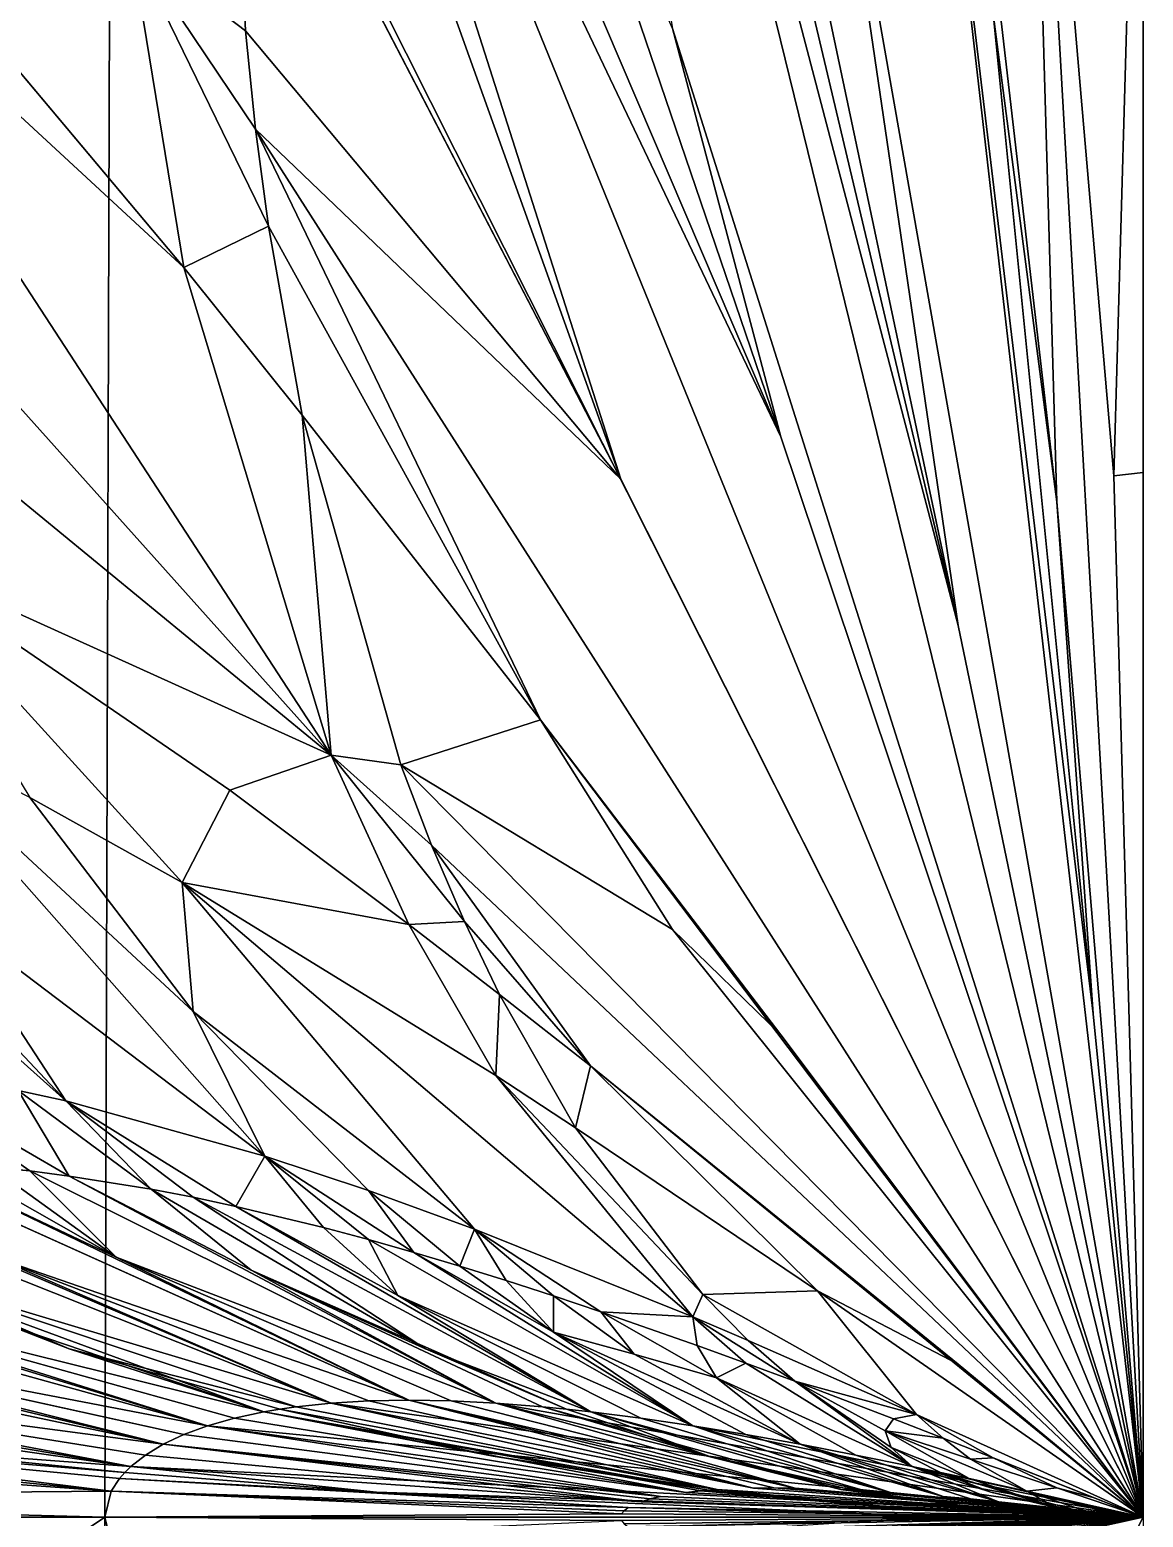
# Model space of a CAD drawing. Extents: x -0.5 to 0.5, y -1 to 1.
# Drawn here: x -0.1193 to 0, y 0 to 0.1594 of the extents above; entities that cross this region are included whole.
import ezdxf

# ---------------------------------------------------------------- set-up
doc = ezdxf.new("R2010")
doc.units = 0

msp = doc.modelspace()

# ---------------------------------------------------------------- linework, layer by layer
for p, q in [((-0.01982, 0.09557, 0.84819), (-0.05922, 0.28191, 0.80565)), ((-0.09617, 0.15929, 0.38456), (-0.09755, 0.19134, 0.46194)), ((-0.05598, 0.11126, 0.48746), (-0.09755, 0.19134, 0.46194)), ((-0.03883, 0.1158, 0.68157), (-0.06457, 0.19139, 0.66432)), ((-0.10279, 0.13392, 0.27809), (-0.14028, 0.17861, 0.25173)), ((-0.00537, 0.05394, 0.96043), (-0.01608, 0.16113, 0.94835)), ((-0.0951, 0.14876, 0.35915), (-0.09617, 0.15929, 0.38456)), ((-0.09373, 0.13837, 0.33406), (-0.0951, 0.14876, 0.35915)), ((-0.09012, 0.11812, 0.28516), (-0.09373, 0.13837, 0.33406)), ((-0.09012, 0.11812, 0.28516), (-0.10279, 0.13392, 0.27809)), ((-0.07955, 0.08062, 0.19463), (-0.09012, 0.11812, 0.28516)), ((-0.06457, 0.08545, 0.29659), (-0.09012, 0.11812, 0.28516)), ((0, 0, 0.69134), (-0.03883, 0.1158, 0.68157)), ((0, 0, 0.5), (-0.05598, 0.11126, 0.48746)), ((-0.05598, 0.11126, 0.48746), (-0.05598, 0.11126, 0.48746)), ((-0.09788, 0.07791, 0.124), (-0.1353, 0.10355, 0.10355)), ((0, 0, 0.85355), (-0.01982, 0.09557, 0.84819)), ((-0.03883, 0.0517, 0.3043), (-0.06457, 0.08545, 0.29659)), ((-0.07626, 0.07204, 0.17392), (-0.07955, 0.08062, 0.19463)), ((-0.1018, 0.05419, 0.05419), (-0.1193, 0.07713, 0.07713)), ((-0.07867, 0.06354, 0.13194), (-0.09788, 0.07791, 0.124)), ((-0.07273, 0.06384, 0.15413), (-0.07626, 0.07204, 0.17392)), ((-0.06897, 0.05604, 0.1353), (-0.07273, 0.06384, 0.15413)), ((-0.06897, 0.05604, 0.1353), (-0.07867, 0.06354, 0.13194)), ((-0.06082, 0.04174, 0.10078), (-0.06897, 0.05604, 0.1353)), ((-0.05922, 0.04837, 0.13823), (-0.06897, 0.05604, 0.1353)), ((-0.08302, 0.03501, 0.03501), (-0.1018, 0.05419, 0.05419)), ((0, 0, 0.96194), (-0.00537, 0.05394, 0.96043)), ((0, 0, 0.30866), (-0.03883, 0.0517, 0.3043)), ((-0.01982, 0.0164, 0.14553), (-0.05922, 0.04837, 0.13823)), ((-0.1063, 0.03516, 0.01457), (-0.12053, 0.04575, 0.01895)), ((-0.04718, 0.02387, 0.05764), (-0.06082, 0.04174, 0.10078)), ((-0.1353, 0.03806, 0), (-0.07867, 0.01254, 0)), ((-0.12345, 0.03752, 0.00638), (-0.1193, 0.03711, 0.00847)), ((-0.1193, 0.03711, 0.00847), (-0.11506, 0.03657, 0.01054)), ((-0.15909, 0.03516, -0.01457), (-0.11509, 0.01805, -0.00748)), ((-0.11506, 0.03657, 0.01054), (-0.1063, 0.03516, 0.01457)), ((-0.0769, 0.01805, 0.00748), (-0.1063, 0.03516, 0.01457)), ((-0.1063, 0.03516, 0.01457), (-0.1063, 0.03516, 0.01457)), ((-0.1063, 0.03516, 0.01457), (-0.1063, 0.03516, 0.01457)), ((-0.1063, 0.03516, 0.01457), (-0.1018, 0.03429, 0.01651)), ((-0.1018, 0.03429, 0.01651), (-0.09722, 0.03331, 0.01841)), ((-0.07322, 0.02691, 0.02691), (-0.08302, 0.03501, 0.03501)), ((-0.09722, 0.03331, 0.01841), (-0.08782, 0.03104, 0.02202)), ((-0.08782, 0.03104, 0.02202), (-0.08302, 0.02976, 0.02373)), ((-0.08302, 0.02976, 0.02373), (-0.07815, 0.02838, 0.02536)), ((-0.07815, 0.02838, 0.02536), (-0.07322, 0.02691, 0.02691)), ((-0.0632, 0.01984, 0.01984), (-0.07322, 0.02691, 0.02691)), ((-0.07322, 0.02691, 0.02691), (-0.06824, 0.02536, 0.02838)), ((-0.06824, 0.02536, 0.02838), (-0.0632, 0.02373, 0.02976)), ((-0.0632, 0.02373, 0.02976), (-0.05811, 0.02202, 0.03104)), ((-0.04232, 0.01895, 0.04575), (-0.04718, 0.02387, 0.05764)), ((-0.05811, 0.02202, 0.03104), (-0.04779, 0.01841, 0.03331)), ((-0.15257, 0.01984, -0.01984), (-0.10279, 0.00886, -0.00886)), ((-0.04258, 0.00886, 0.00886), (-0.0632, 0.01984, 0.01984)), ((-0.0632, 0.01984, 0.01984), (-0.0632, 0.01984, 0.01984)), ((-0.0632, 0.01984, 0.01984), (-0.0632, 0.01984, 0.01984)), ((-0.11509, 0.01805, -0.00748), (-0.09251, 0.01158, -0.0048)), ((-0.06181, 0.01158, 0.0048), (-0.0769, 0.01805, 0.00748)), ((-0.04779, 0.01841, 0.03331), (-0.04258, 0.01651, 0.03429)), ((-0.03733, 0.01457, 0.03516), (-0.04232, 0.01895, 0.04575)), ((-0.04258, 0.01651, 0.03429), (-0.03733, 0.01457, 0.03516)), ((0, 0, 0.14645), (-0.01982, 0.0164, 0.14553)), ((-0.027, 0.00748, 0.01805), (-0.03733, 0.01457, 0.03516)), ((-0.03733, 0.01457, 0.03516), (-0.03733, 0.01457, 0.03516)), ((-0.03733, 0.01457, 0.03516), (-0.03733, 0.01457, 0.03516)), ((-0.03733, 0.01457, 0.03516), (-0.02675, 0.01054, 0.03657)), ((-0.09251, 0.01158, -0.0048), (-0.06964, 0.00653, -0.0027)), ((-0.07867, 0.01254, 0), (-0.07867, 0.01254, 0)), ((-0.07867, 0.01254, 0), (-0.07867, 0.01254, 0)), ((-0.07867, 0.01254, 0), (-0.03959, 0.00314)), ((-0.04653, 0.00653, 0.0027), (-0.06181, 0.01158, 0.0048)), ((-0.02675, 0.01054, 0.03657), (-0.02142, 0.00847, 0.03711)), ((-0.10279, 0.00886, -0.00886), (-0.05172, 0.00222, -0.00222)), ((-0.02142, 0.00222, 0.00222), (-0.04258, 0.00886, 0.00886)), ((-0.02142, 0.00847, 0.03711), (-0.01608, 0.00638, 0.03752)), ((-0.13576, 0.00748, -0.01805), (-0.10912, 0.0048, -0.01158)), ((-0.06964, 0.00653, -0.0027), (-0.04655, 0.0029, -0.0012)), ((-0.0311, 0.0029, 0.0012), (-0.04653, 0.00653, 0.0027)), ((-0.02171, 0.0048, 0.01158), (-0.027, 0.00748, 0.01805)), ((-0.10912, 0.0048, -0.01158), (-0.08214, 0.0027, -0.00653)), ((-0.01634, 0.0027, 0.00653), (-0.02171, 0.0048, 0.01158)), ((-0.01608, 0.00638, 0.03752), (-0.00537, 0.00213, 0.038)), ((-0.08214, 0.0027, -0.00653), (-0.0275, 0.0003, -0.00073)), ((-0.05172, 0.00222, -0.00222), (0, 0)), ((-0.04655, 0.0029, -0.0012), (-0.02331, 0.00073, -0.0003)), ((-0.03959, 0.00314), (0, 0)), ((-0.01558, 0.00073, 0.0003), (-0.0311, 0.0029, 0.0012)), ((0, 0), (-0.02142, 0.00222, 0.00222)), ((-0.02142, 0.00222, 0.00222), (-0.02142, 0.00222, 0.00222)), ((-0.02142, 0.00222, 0.00222), (-0.02142, 0.00222, 0.00222)), ((-0.00547, 0.0003, 0.00073), (-0.01634, 0.0027, 0.00653)), ((-0.00537, 0.00213, 0.038), (0, 0, 0.03806)), ((-0.11126, 0, -0.98746), (-0.19134, 0, -0.96194)), ((-0.19134, 0, -0.03806), (-0.11126, 0, -0.01254)), ((0, 0, -1), (-0.11126, 0, -0.98746)), ((-0.11126, 0, -0.01254), (0, 0)), ((0, 0), (-0.05172, -0.00222, -0.00222)), ((-0.03959, -0.00314), (0, 0)), ((-0.0275, 0.0003, -0.00073), (0, 0)), ((0, 0), (-0.0275, -0.0003, -0.00073)), ((-0.02331, 0.00073, -0.0003), (0, 0)), ((0, 0), (-0.02331, -0.00073, -0.0003)), ((-0.02142, -0.00222, 0.00222), (0, 0)), ((0, 0), (-0.01558, 0.00073, 0.0003)), ((-0.01558, -0.00073, 0.0003), (0, 0)), ((0, 0), (-0.00547, 0.0003, 0.00073)), ((-0.00547, -0.0003, 0.00073), (0, 0)), ((0, 0), (0, 0))]:
    msp.add_line(p, q)
at = {"color": 31}
for points in [[(-0.01982, 0.09557, 0.84819), (-0.07273, 0.31884, 0.76975), (-0.07626, 0.31064, 0.74995)], [(-0.01982, 0.09557, 0.84819), (-0.05922, 0.28191, 0.80565), (-0.07273, 0.31884, 0.76975)], [(-0.07626, 0.31064, 0.74995), (-0.05044, 0.15953, 0.69897), (0, 0, 0.81174)], [(-0.05922, 0.28191, 0.80565), (-0.01982, 0.09557, 0.84819), (-0.0349, 0.19825, 0.86858)], [(-0.03883, 0.1158, 0.68157), (-0.09373, 0.24431, 0.58982), (-0.0951, 0.23392, 0.56473)], [(-0.03883, 0.1158, 0.68157), (-0.06457, 0.19139, 0.66432), (-0.09373, 0.24431, 0.58982)], [(-0.0951, 0.23392, 0.56473), (-0.09617, 0.22339, 0.53932), (-0.05598, 0.11126, 0.48746)], [(-0.0951, 0.23392, 0.56473), (-0.05598, 0.11126, 0.48746), (0, 0, 0.61126)], [(-0.03883, 0.1158, 0.68157), (-0.0951, 0.23392, 0.56473), (0, 0, 0.61126)], [(-0.09755, 0.19134, 0.46194), (-0.05598, 0.11126, 0.48746), (-0.09617, 0.22339, 0.53932)], [(-0.11056, 0.21973, -0.96271), (0, 0.22252, -0.97493), (0, 0, -1)], [(-0.19134, 0, -0.96194), (-0.11056, 0.21973, -0.96271), (-0.11126, 0, -0.98746)], [(-0.11126, 0, -0.98746), (-0.11056, 0.21973, -0.96271), (0, 0, -1)], [(-0.09755, 0.19134, 0.46194), (-0.10847, 0.16867, 0.35024), (-0.09617, 0.15929, 0.38456)], [(-0.05598, 0.11126, 0.48746), (-0.09755, 0.19134, 0.46194), (-0.09617, 0.15929, 0.38456)], [(-0.09755, 0.19134, 0.46194), (-0.05598, 0.11126, 0.48746), (-0.05598, 0.11126, 0.48746)], [(-0.06457, 0.19139, 0.66432), (-0.03883, 0.1158, 0.68157), (-0.05044, 0.15953, 0.69897)], [(-0.10279, 0.13392, 0.27809), (-0.14028, 0.17861, 0.25173), (-0.14879, 0.17648, 0.2213)], [(-0.14028, 0.17861, 0.25173), (-0.10279, 0.13392, 0.27809), (-0.10847, 0.16867, 0.35024)], [(-0.16201, 0.16545, 0.16545), (-0.08699, 0.08168, 0.16961), (-0.14879, 0.17648, 0.2213)], [(-0.10279, 0.13392, 0.27809), (-0.14879, 0.17648, 0.2213), (-0.08699, 0.08168, 0.16961)], [(-0.0951, 0.14876, 0.35915), (-0.09617, 0.15929, 0.38456), (-0.10847, 0.16867, 0.35024)], [(-0.09373, 0.13837, 0.33406), (-0.0951, 0.14876, 0.35915), (-0.10847, 0.16867, 0.35024)], [(-0.10279, 0.13392, 0.27809), (-0.09373, 0.13837, 0.33406), (-0.10847, 0.16867, 0.35024)], [(-0.16201, 0.16545, 0.16545), (-0.1496, 0.13312, 0.13312), (-0.08699, 0.08168, 0.16961)], [(-0.05598, 0.11126, 0.48746), (-0.05598, 0.11126, 0.48746), (-0.09617, 0.15929, 0.38456)], [(-0.05598, 0.11126, 0.48746), (-0.09617, 0.15929, 0.38456), (-0.0951, 0.14876, 0.35915)], [(-0.06457, 0.08545, 0.29659), (0, 0, 0.38874), (-0.0951, 0.14876, 0.35915)], [(-0.06457, 0.08545, 0.29659), (-0.0951, 0.14876, 0.35915), (-0.09373, 0.13837, 0.33406)], [(-0.05598, 0.11126, 0.48746), (-0.0951, 0.14876, 0.35915), (0, 0, 0.38874)], [(-0.10279, 0.13392, 0.27809), (-0.09012, 0.11812, 0.28516), (-0.09373, 0.13837, 0.33406)], [(-0.09012, 0.11812, 0.28516), (-0.06457, 0.08545, 0.29659), (-0.09373, 0.13837, 0.33406)], [(-0.09012, 0.11812, 0.28516), (-0.10279, 0.13392, 0.27809), (-0.08699, 0.08168, 0.16961)], [(-0.1353, 0.10355, 0.10355), (-0.08699, 0.08168, 0.16961), (-0.1496, 0.13312, 0.13312)], [(-0.09012, 0.11812, 0.28516), (-0.08699, 0.08168, 0.16961), (-0.07955, 0.08062, 0.19463)], [(-0.06457, 0.08545, 0.29659), (-0.09012, 0.11812, 0.28516), (-0.07955, 0.08062, 0.19463)], [(-0.05598, 0.11126, 0.48746), (-0.05598, 0.11126, 0.48746), (-0.05598, 0.11126, 0.48746)], [(-0.05598, 0.11126, 0.48746), (0, 0, 0.61126), (-0.05598, 0.11126, 0.48746)], [(-0.09788, 0.07791, 0.124), (-0.1353, 0.10355, 0.10355), (-0.10296, 0.06801, 0.08529)], [(-0.1353, 0.10355, 0.10355), (-0.1193, 0.07713, 0.07713), (-0.10296, 0.06801, 0.08529)], [(-0.1353, 0.10355, 0.10355), (-0.09788, 0.07791, 0.124), (-0.08699, 0.08168, 0.16961)], [(-0.11542, 0.04461, 0.02148), (-0.12868, 0.06489, 0.04077), (-0.16586, 0.09828, 0.04733)], [(-0.16075, 0.0852, 0.03529), (-0.11542, 0.04461, 0.02148), (-0.16586, 0.09828, 0.04733)], [(-0.16075, 0.0852, 0.03529), (-0.12053, 0.04575, 0.01895), (-0.11542, 0.04461, 0.02148)], [(-0.13526, 0.08529, 0.06801), (-0.12868, 0.06489, 0.04077), (-0.09413, 0.03871, 0.03087)], [(-0.1018, 0.05419, 0.05419), (-0.1193, 0.07713, 0.07713), (-0.13526, 0.08529, 0.06801)], [(-0.1018, 0.05419, 0.05419), (-0.13526, 0.08529, 0.06801), (-0.09413, 0.03871, 0.03087)], [(-0.06457, 0.08545, 0.29659), (-0.07955, 0.08062, 0.19463), (-0.05044, 0.06299, 0.27596)], [(-0.03883, 0.0517, 0.3043), (-0.06457, 0.08545, 0.29659), (-0.05044, 0.06299, 0.27596)], [(-0.06457, 0.08545, 0.29659), (-0.03883, 0.0517, 0.3043), (0, 0, 0.38874)], [(-0.09788, 0.07791, 0.124), (-0.07867, 0.06354, 0.13194), (-0.08699, 0.08168, 0.16961)], [(-0.07626, 0.07204, 0.17392), (-0.07955, 0.08062, 0.19463), (-0.08699, 0.08168, 0.16961)], [(-0.07273, 0.06384, 0.15413), (-0.07626, 0.07204, 0.17392), (-0.08699, 0.08168, 0.16961)], [(-0.07867, 0.06354, 0.13194), (-0.07273, 0.06384, 0.15413), (-0.08699, 0.08168, 0.16961)], [(-0.07955, 0.08062, 0.19463), (-0.07626, 0.07204, 0.17392), (0, 0, 0.18826)], [(-0.07955, 0.08062, 0.19463), (0, 0, 0.18826), (-0.05044, 0.06299, 0.27596)], [(-0.1193, 0.07713, 0.07713), (-0.1018, 0.05419, 0.05419), (-0.10296, 0.06801, 0.08529)], [(-0.07867, 0.06354, 0.13194), (-0.09788, 0.07791, 0.124), (-0.10296, 0.06801, 0.08529)], [(-0.05922, 0.04837, 0.13823), (0, 0, 0.18826), (-0.07626, 0.07204, 0.17392)], [(-0.05922, 0.04837, 0.13823), (-0.07626, 0.07204, 0.17392), (-0.07273, 0.06384, 0.15413)], [(-0.06937, 0.04733, 0.09828), (-0.10296, 0.06801, 0.08529), (-0.04827, 0.02148, 0.04461)], [(-0.10296, 0.06801, 0.08529), (-0.07165, 0.03087, 0.03871), (-0.04827, 0.02148, 0.04461)], [(-0.1018, 0.05419, 0.05419), (-0.07165, 0.03087, 0.03871), (-0.10296, 0.06801, 0.08529)], [(-0.07867, 0.06354, 0.13194), (-0.10296, 0.06801, 0.08529), (-0.06937, 0.04733, 0.09828)], [(-0.12868, 0.06489, 0.04077), (-0.11542, 0.04461, 0.02148), (-0.09413, 0.03871, 0.03087)], [(-0.07867, 0.06354, 0.13194), (-0.06897, 0.05604, 0.1353), (-0.07273, 0.06384, 0.15413)], [(-0.06897, 0.05604, 0.1353), (-0.05922, 0.04837, 0.13823), (-0.07273, 0.06384, 0.15413)], [(-0.06897, 0.05604, 0.1353), (-0.07867, 0.06354, 0.13194), (-0.06937, 0.04733, 0.09828)], [(-0.06897, 0.05604, 0.1353), (-0.06937, 0.04733, 0.09828), (-0.06082, 0.04174, 0.10078)], [(-0.05922, 0.04837, 0.13823), (-0.06897, 0.05604, 0.1353), (-0.06082, 0.04174, 0.10078)], [(-0.08302, 0.03501, 0.03501), (-0.1018, 0.05419, 0.05419), (-0.09413, 0.03871, 0.03087)], [(-0.1018, 0.05419, 0.05419), (-0.08302, 0.03501, 0.03501), (-0.07165, 0.03087, 0.03871)], [(-0.12345, 0.03752, 0.00638), (-0.1193, 0.03711, 0.00847), (-0.13526, 0.04827, 0.01102)], [(-0.1193, 0.03711, 0.00847), (-0.11506, 0.03657, 0.01054), (-0.13526, 0.04827, 0.01102)], [(-0.11506, 0.03657, 0.01054), (-0.12053, 0.04575, 0.01895), (-0.13526, 0.04827, 0.01102)], [(-0.05922, 0.04837, 0.13823), (-0.06082, 0.04174, 0.10078), (-0.0349, 0.02427, 0.10635)], [(-0.01982, 0.0164, 0.14553), (-0.05922, 0.04837, 0.13823), (-0.0349, 0.02427, 0.10635)], [(-0.04718, 0.02387, 0.05764), (-0.06082, 0.04174, 0.10078), (-0.06937, 0.04733, 0.09828)], [(-0.04718, 0.02387, 0.05764), (-0.06937, 0.04733, 0.09828), (-0.04827, 0.02148, 0.04461)], [(-0.12053, 0.04575, 0.01895), (-0.1063, 0.03516, 0.01457), (-0.11542, 0.04461, 0.02148)], [(-0.11506, 0.03657, 0.01054), (-0.1063, 0.03516, 0.01457), (-0.12053, 0.04575, 0.01895)], [(-0.1018, 0.03429, 0.01651), (-0.09722, 0.03331, 0.01841), (-0.11542, 0.04461, 0.02148)], [(-0.09722, 0.03331, 0.01841), (-0.09413, 0.03871, 0.03087), (-0.11542, 0.04461, 0.02148)], [(-0.1063, 0.03516, 0.01457), (-0.1018, 0.03429, 0.01651), (-0.11542, 0.04461, 0.02148)], [(-0.1063, 0.03516, 0.01457), (-0.11542, 0.04461, 0.02148), (-0.1063, 0.03516, 0.01457)], [(-0.06082, 0.04174, 0.10078), (-0.04718, 0.02387, 0.05764), (-0.0349, 0.02427, 0.10635)], [(-0.09722, 0.03331, 0.01841), (-0.08782, 0.03104, 0.02202), (-0.09413, 0.03871, 0.03087)], [(-0.08782, 0.03104, 0.02202), (-0.08302, 0.02976, 0.02373), (-0.09413, 0.03871, 0.03087)], [(-0.08302, 0.02976, 0.02373), (-0.07815, 0.02838, 0.02536), (-0.09413, 0.03871, 0.03087)], [(-0.07815, 0.02838, 0.02536), (-0.08302, 0.03501, 0.03501), (-0.09413, 0.03871, 0.03087)], [(-0.14619, 0.03752, -0.00638), (-0.1496, 0.03711, -0.00847), (-0.08699, 0.01222, -0.00279)], [(-0.1496, 0.03711, -0.00847), (-0.13468, 0.02648, -0.00927), (-0.08699, 0.01222, -0.00279)], [(-0.14619, 0.03752, -0.00638), (-0.08699, 0.01222, -0.00279), (-0.12313, 0.02788, -0.00314)], [(-0.1353, 0.03806, 0), (-0.12313, 0.02788, -0.00314), (-0.07867, 0.01254, 0)], [(-0.13145, 0.038, 0.00213), (-0.1353, 0.03806, 0), (-0.07867, 0.01254, 0)], [(-0.1353, 0.03806, 0), (-0.1353, 0.03806, 0), (-0.07867, 0.01254, 0)], [(-0.1353, 0.03806, 0), (-0.07867, 0.01254, 0), (-0.07867, 0.01254, 0)], [(-0.1275, 0.03782, 0.00426), (-0.13145, 0.038, 0.00213), (-0.11004, 0.02788, 0.00314)], [(-0.13145, 0.038, 0.00213), (-0.07867, 0.01254, 0), (-0.11004, 0.02788, 0.00314)], [(-0.12345, 0.03752, 0.00638), (-0.1275, 0.03782, 0.00426), (-0.11004, 0.02788, 0.00314)], [(-0.1193, 0.03711, 0.00847), (-0.12345, 0.03752, 0.00638), (-0.11004, 0.02788, 0.00314)], [(-0.11506, 0.03657, 0.01054), (-0.1193, 0.03711, 0.00847), (-0.06937, 0.01222, 0.00279)], [(-0.1193, 0.03711, 0.00847), (-0.11004, 0.02788, 0.00314), (-0.06937, 0.01222, 0.00279)], [(-0.15909, 0.03516, -0.01457), (-0.16201, 0.03429, -0.01651), (-0.09421, 0.01129, -0.00544)], [(-0.15909, 0.03516, -0.01457), (-0.11509, 0.01805, -0.00748), (-0.13468, 0.02648, -0.00927)], [(-0.15909, 0.03516, -0.01457), (-0.09421, 0.01129, -0.00544), (-0.11509, 0.01805, -0.00748)], [(-0.1063, 0.03516, 0.01457), (-0.11506, 0.03657, 0.01054), (-0.09556, 0.02648, 0.00927)], [(-0.11506, 0.03657, 0.01054), (-0.06937, 0.01222, 0.00279), (-0.09556, 0.02648, 0.00927)], [(-0.11506, 0.03657, 0.01054), (-0.1063, 0.03516, 0.01457), (-0.1063, 0.03516, 0.01457)], [(-0.1063, 0.03516, 0.01457), (-0.1063, 0.03516, 0.01457), (-0.1063, 0.03516, 0.01457)], [(-0.1063, 0.03516, 0.01457), (-0.1063, 0.03516, 0.01457), (-0.09556, 0.02648, 0.00927)], [(-0.1063, 0.03516, 0.01457), (-0.09556, 0.02648, 0.00927), (-0.0769, 0.01805, 0.00748)], [(-0.1018, 0.03429, 0.01651), (-0.1063, 0.03516, 0.01457), (-0.0769, 0.01805, 0.00748)], [(-0.16201, 0.03429, -0.01651), (-0.14453, 0.02376, -0.01493), (-0.09421, 0.01129, -0.00544)], [(-0.1018, 0.03429, 0.01651), (-0.0769, 0.01805, 0.00748), (-0.05919, 0.01129, 0.00544)], [(-0.09722, 0.03331, 0.01841), (-0.1018, 0.03429, 0.01651), (-0.05919, 0.01129, 0.00544)], [(-0.07815, 0.02838, 0.02536), (-0.07322, 0.02691, 0.02691), (-0.08302, 0.03501, 0.03501)], [(-0.07322, 0.02691, 0.02691), (-0.07165, 0.03087, 0.03871), (-0.08302, 0.03501, 0.03501)], [(-0.08782, 0.03104, 0.02202), (-0.09722, 0.03331, 0.01841), (-0.07988, 0.02376, 0.01493)], [(-0.09722, 0.03331, 0.01841), (-0.05919, 0.01129, 0.00544), (-0.07988, 0.02376, 0.01493)], [(-0.17, 0.03104, -0.02202), (-0.17239, 0.02976, -0.02373), (-0.10024, 0.0098, -0.00782)], [(-0.17, 0.03104, -0.02202), (-0.10024, 0.0098, -0.00782), (-0.14453, 0.02376, -0.01493)], [(-0.08302, 0.02976, 0.02373), (-0.08782, 0.03104, 0.02202), (-0.07988, 0.02376, 0.01493)], [(-0.07322, 0.02691, 0.02691), (-0.06824, 0.02536, 0.02838), (-0.07165, 0.03087, 0.03871)], [(-0.0632, 0.02373, 0.02976), (-0.05811, 0.02202, 0.03104), (-0.07165, 0.03087, 0.03871)], [(-0.06824, 0.02536, 0.02838), (-0.0632, 0.02373, 0.02976), (-0.07165, 0.03087, 0.03871)], [(-0.05811, 0.02202, 0.03104), (-0.04827, 0.02148, 0.04461), (-0.07165, 0.03087, 0.03871)], [(-0.17239, 0.02976, -0.02373), (-0.15257, 0.01984, -0.01984), (-0.10024, 0.0098, -0.00782)], [(-0.07815, 0.02838, 0.02536), (-0.08302, 0.02976, 0.02373), (-0.04827, 0.0098, 0.00782)], [(-0.08302, 0.02976, 0.02373), (-0.07988, 0.02376, 0.01493), (-0.04827, 0.0098, 0.00782)], [(-0.08296, 0.01246, -0.0014), (-0.12313, 0.02788, -0.00314), (-0.08699, 0.01222, -0.00279)], [(-0.12313, 0.02788, -0.00314), (-0.08296, 0.01246, -0.0014), (-0.07867, 0.01254, 0)], [(-0.11004, 0.02788, 0.00314), (-0.07414, 0.01246, 0.0014), (-0.06937, 0.01222, 0.00279)], [(-0.07867, 0.01254, 0), (-0.07414, 0.01246, 0.0014), (-0.11004, 0.02788, 0.00314)], [(-0.07815, 0.02838, 0.02536), (-0.04827, 0.0098, 0.00782), (-0.0632, 0.01984, 0.01984)], [(-0.07322, 0.02691, 0.02691), (-0.07815, 0.02838, 0.02536), (-0.0632, 0.01984, 0.01984)], [(-0.13468, 0.02648, -0.00927), (-0.09074, 0.01183, -0.00414), (-0.08699, 0.01222, -0.00279)], [(-0.11509, 0.01805, -0.00748), (-0.09074, 0.01183, -0.00414), (-0.13468, 0.02648, -0.00927)], [(-0.06438, 0.01183, 0.00414), (-0.09556, 0.02648, 0.00927), (-0.06937, 0.01222, 0.00279)], [(-0.06181, 0.01158, 0.0048), (-0.0769, 0.01805, 0.00748), (-0.09556, 0.02648, 0.00927)], [(-0.06181, 0.01158, 0.0048), (-0.09556, 0.02648, 0.00927), (-0.06438, 0.01183, 0.00414)], [(-0.06824, 0.02536, 0.02838), (-0.07322, 0.02691, 0.02691), (-0.0632, 0.01984, 0.01984)], [(-0.07322, 0.02691, 0.02691), (-0.0632, 0.01984, 0.01984), (-0.0632, 0.01984, 0.01984)], [(-0.17876, 0.02536, -0.02838), (-0.1806, 0.02373, -0.02976), (-0.10502, 0.00782, -0.0098)], [(-0.17876, 0.02536, -0.02838), (-0.10502, 0.00782, -0.0098), (-0.15257, 0.01984, -0.01984)], [(-0.0632, 0.02373, 0.02976), (-0.06824, 0.02536, 0.02838), (-0.0632, 0.01984, 0.01984)], [(-0.04718, 0.02387, 0.05764), (-0.02429, 0.01102, 0.04827), (-0.0349, 0.02427, 0.10635)], [(-0.1806, 0.02373, -0.02976), (-0.15869, 0.01493, -0.02376), (-0.10502, 0.00782, -0.0098)], [(-0.09738, 0.01061, -0.00667), (-0.14453, 0.02376, -0.01493), (-0.10024, 0.0098, -0.00782)], [(-0.14453, 0.02376, -0.01493), (-0.09738, 0.01061, -0.00667), (-0.09421, 0.01129, -0.00544)], [(-0.05382, 0.01061, 0.00667), (-0.07988, 0.02376, 0.01493), (-0.05919, 0.01129, 0.00544)], [(-0.07988, 0.02376, 0.01493), (-0.05382, 0.01061, 0.00667), (-0.04827, 0.0098, 0.00782)], [(-0.05811, 0.02202, 0.03104), (-0.0632, 0.02373, 0.02976), (-0.05454, 0.01749, 0.02194)], [(-0.0632, 0.02373, 0.02976), (-0.0632, 0.01984, 0.01984), (-0.0632, 0.01984, 0.01984)], [(-0.0632, 0.02373, 0.02976), (-0.0632, 0.01984, 0.01984), (-0.05454, 0.01749, 0.02194)], [(-0.04232, 0.01895, 0.04575), (-0.04718, 0.02387, 0.05764), (-0.04827, 0.02148, 0.04461)], [(-0.04718, 0.02387, 0.05764), (-0.04232, 0.01895, 0.04575), (-0.02429, 0.01102, 0.04827)], [(-0.04779, 0.01841, 0.03331), (-0.05811, 0.02202, 0.03104), (-0.04572, 0.01493, 0.02376)], [(-0.05811, 0.02202, 0.03104), (-0.05454, 0.01749, 0.02194), (-0.04572, 0.01493, 0.02376)], [(-0.05811, 0.02202, 0.03104), (-0.04779, 0.01841, 0.03331), (-0.04827, 0.02148, 0.04461)], [(-0.04779, 0.01841, 0.03331), (-0.04258, 0.01651, 0.03429), (-0.04827, 0.02148, 0.04461)], [(-0.03733, 0.01457, 0.03516), (-0.04232, 0.01895, 0.04575), (-0.04827, 0.02148, 0.04461)], [(-0.04258, 0.01651, 0.03429), (-0.03733, 0.01457, 0.03516), (-0.04827, 0.02148, 0.04461)], [(-0.15257, 0.01984, -0.01984), (-0.10279, 0.00886, -0.00886), (-0.10024, 0.0098, -0.00782)], [(-0.10279, 0.00886, -0.00886), (-0.15257, 0.01984, -0.01984), (-0.10502, 0.00782, -0.0098)], [(-0.04258, 0.00886, 0.00886), (-0.0632, 0.01984, 0.01984), (-0.04827, 0.0098, 0.00782)], [(-0.0632, 0.01984, 0.01984), (-0.04258, 0.00886, 0.00886), (-0.03675, 0.00782, 0.0098)], [(-0.0632, 0.01984, 0.01984), (-0.0632, 0.01984, 0.01984), (-0.0632, 0.01984, 0.01984)], [(-0.0632, 0.01984, 0.01984), (-0.0632, 0.01984, 0.01984), (-0.0632, 0.01984, 0.01984)], [(-0.04258, 0.00886, 0.00886), (-0.0632, 0.01984, 0.01984), (-0.0632, 0.01984, 0.01984)], [(-0.04258, 0.00886, 0.00886), (-0.0632, 0.01984, 0.01984), (-0.04258, 0.00886, 0.00886)], [(-0.0632, 0.01984, 0.01984), (-0.0632, 0.01984, 0.01984), (-0.03675, 0.00782, 0.0098)], [(-0.0632, 0.01984, 0.01984), (-0.03675, 0.00782, 0.0098), (-0.05454, 0.01749, 0.02194)], [(-0.18528, 0.01841, -0.03331), (-0.18654, 0.01651, -0.03429), (-0.10847, 0.00544, -0.01129)], [(-0.18528, 0.01841, -0.03331), (-0.10847, 0.00544, -0.01129), (-0.15869, 0.01493, -0.02376)], [(-0.09251, 0.01158, -0.0048), (-0.11509, 0.01805, -0.00748), (-0.09421, 0.01129, -0.00544)], [(-0.11509, 0.01805, -0.00748), (-0.09251, 0.01158, -0.0048), (-0.09074, 0.01183, -0.00414)], [(-0.0769, 0.01805, 0.00748), (-0.06181, 0.01158, 0.0048), (-0.05919, 0.01129, 0.00544)], [(-0.04258, 0.01651, 0.03429), (-0.04779, 0.01841, 0.03331), (-0.04572, 0.01493, 0.02376)], [(-0.03733, 0.01457, 0.03516), (-0.02429, 0.01102, 0.04827), (-0.04232, 0.01895, 0.04575)], [(-0.03733, 0.01457, 0.03516), (-0.04232, 0.01895, 0.04575), (-0.03733, 0.01457, 0.03516)], [(-0.18654, 0.01651, -0.03429), (-0.13576, 0.00748, -0.01805), (-0.10847, 0.00544, -0.01129)], [(-0.04572, 0.01493, 0.02376), (-0.05454, 0.01749, 0.02194), (-0.03675, 0.00782, 0.0098)], [(-0.04258, 0.01651, 0.03429), (-0.04572, 0.01493, 0.02376), (-0.02476, 0.00544, 0.01129)], [(-0.04258, 0.01651, 0.03429), (-0.03733, 0.01457, 0.03516), (-0.03733, 0.01457, 0.03516)], [(-0.03733, 0.01457, 0.03516), (-0.04258, 0.01651, 0.03429), (-0.02476, 0.00544, 0.01129)], [(-0.10691, 0.00667, -0.01061), (-0.15869, 0.01493, -0.02376), (-0.10847, 0.00544, -0.01129)], [(-0.15869, 0.01493, -0.02376), (-0.10691, 0.00667, -0.01061), (-0.10502, 0.00782, -0.0098)], [(-0.0308, 0.00667, 0.01061), (-0.04572, 0.01493, 0.02376), (-0.03675, 0.00782, 0.0098)], [(-0.04572, 0.01493, 0.02376), (-0.0308, 0.00667, 0.01061), (-0.02476, 0.00544, 0.01129)], [(-0.03733, 0.01457, 0.03516), (-0.03733, 0.01457, 0.03516), (-0.03733, 0.01457, 0.03516)], [(-0.03733, 0.01457, 0.03516), (-0.03733, 0.01457, 0.03516), (-0.027, 0.00748, 0.01805)], [(-0.09738, 0.01061, -0.00667), (-0.049, 0.00266, -0.00167), (-0.09421, 0.01129, -0.00544)], [(-0.06964, 0.00653, -0.0027), (-0.09251, 0.01158, -0.0048), (-0.09421, 0.01129, -0.00544)], [(-0.049, 0.00266, -0.00167), (-0.0474, 0.00283, -0.00136), (-0.09421, 0.01129, -0.00544)], [(-0.04655, 0.0029, -0.0012), (-0.06964, 0.00653, -0.0027), (-0.09421, 0.01129, -0.00544)], [(-0.04655, 0.0029, -0.0012), (-0.09421, 0.01129, -0.00544), (-0.0474, 0.00283, -0.00136)], [(-0.09251, 0.01158, -0.0048), (-0.04566, 0.00297, -0.00104), (-0.09074, 0.01183, -0.00414)], [(-0.09251, 0.01158, -0.0048), (-0.06964, 0.00653, -0.0027), (-0.04566, 0.00297, -0.00104)], [(-0.09074, 0.01183, -0.00414), (-0.04566, 0.00297, -0.00104), (-0.08699, 0.01222, -0.00279)], [(-0.04174, 0.00312, -0.00035), (-0.08296, 0.01246, -0.0014), (-0.08699, 0.01222, -0.00279)], [(-0.04174, 0.00312, -0.00035), (-0.08699, 0.01222, -0.00279), (0, 0)], [(-0.08699, 0.01222, -0.00279), (-0.04566, 0.00297, -0.00104), (0, 0)], [(-0.08296, 0.01246, -0.0014), (-0.04174, 0.00312, -0.00035), (-0.07867, 0.01254, 0)], [(-0.07867, 0.01254, 0), (-0.07867, 0.01254, 0), (-0.07867, 0.01254, 0)], [(-0.07867, 0.01254, 0), (-0.03959, 0.00314), (-0.0373, 0.00312, 0.00035)], [(-0.04174, 0.00312, -0.00035), (-0.03959, 0.00314), (-0.07867, 0.01254, 0)], [(-0.07867, 0.01254, 0), (-0.07867, 0.01254, 0), (-0.07867, 0.01254, 0)], [(-0.03959, 0.00314), (-0.07867, 0.01254, 0), (-0.07867, 0.01254, 0)], [(-0.03959, 0.00314), (-0.07867, 0.01254, 0), (-0.03959, 0.00314)], [(-0.07867, 0.01254, 0), (-0.07867, 0.01254, 0), (-0.0373, 0.00312, 0.00035)], [(-0.07867, 0.01254, 0), (-0.0373, 0.00312, 0.00035), (-0.07414, 0.01246, 0.0014)], [(-0.07867, 0.01254, 0), (-0.07867, 0.01254, 0), (-0.07414, 0.01246, 0.0014)], [(-0.07414, 0.01246, 0.0014), (-0.0373, 0.00312, 0.00035), (-0.06937, 0.01222, 0.00279)], [(-0.0324, 0.00297, 0.00104), (-0.06937, 0.01222, 0.00279), (0, 0)], [(-0.06937, 0.01222, 0.00279), (-0.0373, 0.00312, 0.00035), (0, 0)], [(-0.0324, 0.00297, 0.00104), (-0.06438, 0.01183, 0.00414), (-0.06937, 0.01222, 0.00279)], [(-0.04653, 0.00653, 0.0027), (-0.06181, 0.01158, 0.0048), (-0.06438, 0.01183, 0.00414)], [(-0.04653, 0.00653, 0.0027), (-0.06438, 0.01183, 0.00414), (-0.0324, 0.00297, 0.00104)], [(-0.06181, 0.01158, 0.0048), (-0.04653, 0.00653, 0.0027), (-0.05919, 0.01129, 0.00544)], [(-0.02978, 0.00283, 0.00136), (-0.02708, 0.00266, 0.00167), (-0.05919, 0.01129, 0.00544)], [(-0.02708, 0.00266, 0.00167), (-0.05382, 0.01061, 0.00667), (-0.05919, 0.01129, 0.00544)], [(-0.04653, 0.00653, 0.0027), (-0.02978, 0.00283, 0.00136), (-0.05919, 0.01129, 0.00544)], [(-0.18946, 0.01054, -0.03657), (-0.11056, 0.00279, -0.01222), (-0.16281, 0.00927, -0.02648)], [(-0.10279, 0.00886, -0.00886), (-0.05172, 0.00222, -0.00222), (-0.10024, 0.0098, -0.00782)], [(-0.049, 0.00266, -0.00167), (-0.09738, 0.01061, -0.00667), (-0.10024, 0.0098, -0.00782)], [(-0.049, 0.00266, -0.00167), (-0.10024, 0.0098, -0.00782), (0, 0)], [(-0.10024, 0.0098, -0.00782), (-0.05172, 0.00222, -0.00222), (0, 0)], [(-0.05382, 0.01061, 0.00667), (-0.02708, 0.00266, 0.00167), (-0.04827, 0.0098, 0.00782)], [(-0.02142, 0.00222, 0.00222), (-0.04258, 0.00886, 0.00886), (-0.04827, 0.0098, 0.00782)], [(-0.10969, 0.00414, -0.01183), (-0.16281, 0.00927, -0.02648), (-0.11056, 0.00279, -0.01222)], [(-0.10912, 0.0048, -0.01158), (-0.13576, 0.00748, -0.01805), (-0.16281, 0.00927, -0.02648)], [(-0.10912, 0.0048, -0.01158), (-0.16281, 0.00927, -0.02648), (-0.10969, 0.00414, -0.01183)], [(-0.05172, 0.00222, -0.00222), (-0.10279, 0.00886, -0.00886), (-0.10502, 0.00782, -0.0098)], [(-0.04258, 0.00886, 0.00886), (-0.02142, 0.00222, 0.00222), (-0.03675, 0.00782, 0.0098)], [(-0.02142, 0.00222, 0.00222), (-0.04258, 0.00886, 0.00886), (-0.04258, 0.00886, 0.00886)], [(-0.13576, 0.00748, -0.01805), (-0.10912, 0.0048, -0.01158), (-0.10847, 0.00544, -0.01129)], [(-0.05379, 0.00167, -0.00266), (-0.10691, 0.00667, -0.01061), (-0.10847, 0.00544, -0.01129)], [(-0.10691, 0.00667, -0.01061), (-0.05379, 0.00167, -0.00266), (-0.10502, 0.00782, -0.0098)], [(-0.05284, 0.00196, -0.00246), (-0.05172, 0.00222, -0.00222), (-0.10502, 0.00782, -0.0098)], [(-0.05379, 0.00167, -0.00266), (-0.05284, 0.00196, -0.00246), (-0.10502, 0.00782, -0.0098)], [(-0.06964, 0.00653, -0.0027), (-0.04655, 0.0029, -0.0012), (-0.04566, 0.00297, -0.00104)], [(-0.0311, 0.0029, 0.0012), (-0.04653, 0.00653, 0.0027), (-0.0324, 0.00297, 0.00104)], [(-0.04653, 0.00653, 0.0027), (-0.0311, 0.0029, 0.0012), (-0.02978, 0.00283, 0.00136)], [(-0.08214, 0.0027, -0.00653), (-0.10912, 0.0048, -0.01158), (-0.10969, 0.00414, -0.01183)], [(-0.10912, 0.0048, -0.01158), (-0.08214, 0.0027, -0.00653), (-0.10847, 0.00544, -0.01129)], [(-0.05379, 0.00167, -0.00266), (-0.10847, 0.00544, -0.01129), (0, 0)], [(-0.08214, 0.0027, -0.00653), (0, 0), (-0.10847, 0.00544, -0.01129)], [(-0.05519, 0.00104, -0.00297), (-0.10969, 0.00414, -0.01183), (-0.11056, 0.00279, -0.01222)], [(-0.08214, 0.0027, -0.00653), (-0.10969, 0.00414, -0.01183), (-0.05519, 0.00104, -0.00297)], [(-0.19127, 0.00213, -0.038), (-0.11126, 0, -0.01254), (-0.11056, 0.00279, -0.01222)], [(-0.11126, 0, -0.01254), (-0.05589, 0.00035, -0.00312), (-0.11056, 0.00279, -0.01222)], [(-0.05563, 0.0007, -0.00307), (-0.05519, 0.00104, -0.00297), (-0.11056, 0.00279, -0.01222)], [(-0.05589, 0.00035, -0.00312), (-0.05563, 0.0007, -0.00307), (-0.11056, 0.00279, -0.01222)], [(-0.0275, 0.0003, -0.00073), (-0.08214, 0.0027, -0.00653), (-0.05519, 0.00104, -0.00297)], [(-0.08214, 0.0027, -0.00653), (-0.0275, 0.0003, -0.00073), (0, 0)], [(-0.05284, 0.00196, -0.00246), (-0.05379, 0.00167, -0.00266), (0, 0)], [(-0.05172, 0.00222, -0.00222), (-0.05284, 0.00196, -0.00246), (0, 0)], [(-0.02331, 0.00073, -0.0003), (-0.04655, 0.0029, -0.0012), (-0.0474, 0.00283, -0.00136)], [(-0.04655, 0.0029, -0.0012), (-0.02331, 0.00073, -0.0003), (-0.04566, 0.00297, -0.00104)], [(-0.19134, 0, -0.03806), (-0.11056, -0.00279, -0.01222), (-0.11126, 0, -0.01254)], [(-0.19127, -0.05394, -0.96043), (-0.11126, 0, -0.98746), (-0.11056, -0.21973, -0.96271)], [(-0.05589, 0.00035, -0.00312), (-0.11126, 0, -0.01254), (0, 0)], [(-0.05589, -0.00035, -0.00312), (-0.11126, 0, -0.01254), (-0.11056, -0.00279, -0.01222)], [(-0.11056, -0.21973, -0.96271), (-0.11126, 0, -0.98746), (0, 0, -1)], [(-0.11126, 0, -0.01254), (-0.05589, -0.00035, -0.00312), (0, 0)], [(0, -0.22252, -0.97493), (-0.11056, -0.21973, -0.96271), (0, 0, -1)], [(-0.10847, -0.00544, -0.01129), (-0.05379, -0.00167, -0.00266), (0, 0)], [(-0.0275, -0.0003, -0.00073), (-0.10847, -0.00544, -0.01129), (0, 0)], [(-0.05172, -0.00222, -0.00222), (-0.10024, -0.0098, -0.00782), (0, 0)], [(-0.10024, -0.0098, -0.00782), (-0.049, -0.00266, -0.00167), (0, 0)], [(-0.04566, -0.00297, -0.00104), (-0.08699, -0.01222, -0.00279), (0, 0)], [(-0.08699, -0.01222, -0.00279), (-0.04174, -0.00312, -0.00035), (0, 0)], [(-0.0373, -0.00312, 0.00035), (-0.06937, -0.01222, 0.00279), (0, 0)], [(-0.06937, -0.01222, 0.00279), (-0.0324, -0.00297, 0.00104), (0, 0)], [(-0.05563, 0.0007, -0.00307), (-0.05589, 0.00035, -0.00312), (0, 0)], [(-0.05589, -0.00035, -0.00312), (-0.05563, -0.0007, -0.00307), (0, 0)], [(-0.05519, 0.00104, -0.00297), (-0.05563, 0.0007, -0.00307), (0, 0)], [(-0.05563, -0.0007, -0.00307), (-0.05519, -0.00104, -0.00297), (0, 0)], [(-0.05379, -0.00167, -0.00266), (-0.05284, -0.00196, -0.00246), (0, 0)], [(-0.05284, -0.00196, -0.00246), (-0.05172, -0.00222, -0.00222), (0, 0)]]:
    msp.add_3dface(points, dxfattribs=at)
at = {"color": 41}
for points in [[(-0.01982, 0.09557, 0.84819), (-0.07626, 0.31064, 0.74995), (0, 0, 0.81174)], [(-0.00314, 0.11161, 0.99059), (0, 0.22252, 0.97493), (-0.01246, 0.21973, 0.96271)], [(-0.00314, 0.11161, 0.99059), (0, 0.11196, 0.99371), (0, 0.22252, 0.97493)], [(-0.02142, 0.21405, 0.93782), (-0.00926, 0.10882, 0.96583), (-0.01246, 0.21973, 0.96271)], [(-0.00926, 0.10882, 0.96583), (0, 0, 0.98746), (-0.01246, 0.21973, 0.96271)], [(0, 0, 0.98746), (-0.00314, 0.11161, 0.99059), (-0.01246, 0.21973, 0.96271)], [(-0.02142, 0.21405, 0.93782), (-0.01608, 0.16113, 0.94835), (-0.00926, 0.10882, 0.96583)], [(-0.02429, 0.2115, 0.92665), (-0.0349, 0.19825, 0.86858), (0, 0, 0.95048)], [(-0.00537, 0.05394, 0.96043), (-0.01608, 0.16113, 0.94835), (-0.02429, 0.2115, 0.92665)], [(-0.00537, 0.05394, 0.96043), (-0.02429, 0.2115, 0.92665), (0, 0, 0.95048)], [(-0.01982, 0.09557, 0.84819), (0, 0, 0.95048), (-0.0349, 0.19825, 0.86858)], [(-0.01608, 0.16113, 0.94835), (-0.00537, 0.05394, 0.96043), (-0.00926, 0.10882, 0.96583)], [(-0.03883, 0.1158, 0.68157), (0, 0, 0.81174), (-0.05044, 0.15953, 0.69897)], [(0, 0, 0.69134), (-0.03883, 0.1158, 0.68157), (0, 0, 0.61126)], [(-0.03883, 0.1158, 0.68157), (0, 0, 0.69134), (0, 0, 0.81174)], [(0, 0.11196, 0.99371), (-0.00314, 0.11161, 0.99059), (0, 0, 1)], [(0, 0, 0.99686), (-0.00314, 0.11161, 0.99059), (0, 0, 0.98746)], [(-0.00314, 0.11161, 0.99059), (0, 0, 0.99686), (0, 0, 1)], [(0, 0, 0.5), (-0.05598, 0.11126, 0.48746), (0, 0, 0.38874)], [(-0.05598, 0.11126, 0.48746), (0, 0, 0.5), (0, 0, 0.61126)], [(-0.00537, 0.05394, 0.96043), (0, 0, 0.98746), (-0.00926, 0.10882, 0.96583)], [(0, 0, 0.85355), (-0.01982, 0.09557, 0.84819), (0, 0, 0.81174)], [(-0.01982, 0.09557, 0.84819), (0, 0, 0.85355), (0, 0, 0.95048)], [(0, 0, 0.30866), (-0.03883, 0.0517, 0.3043), (-0.05044, 0.06299, 0.27596)], [(0, 0, 0.30866), (-0.05044, 0.06299, 0.27596), (0, 0, 0.18826)], [(0, 0, 0.96194), (-0.00537, 0.05394, 0.96043), (0, 0, 0.95048)], [(-0.00537, 0.05394, 0.96043), (0, 0, 0.96194), (0, 0, 0.98746)], [(-0.03883, 0.0517, 0.3043), (0, 0, 0.30866), (0, 0, 0.38874)], [(-0.05922, 0.04837, 0.13823), (-0.01982, 0.0164, 0.14553), (0, 0, 0.18826)], [(-0.0349, 0.02427, 0.10635), (-0.02429, 0.01102, 0.04827), (0, 0, 0.04952)], [(0, 0, 0.14645), (-0.01982, 0.0164, 0.14553), (-0.0349, 0.02427, 0.10635)], [(0, 0, 0.14645), (-0.0349, 0.02427, 0.10635), (0, 0, 0.04952)], [(-0.01982, 0.0164, 0.14553), (0, 0, 0.14645), (0, 0, 0.18826)], [(-0.02675, 0.01054, 0.03657), (-0.03733, 0.01457, 0.03516), (-0.02766, 0.00927, 0.02648)], [(-0.03733, 0.01457, 0.03516), (-0.027, 0.00748, 0.01805), (-0.02766, 0.00927, 0.02648)], [(-0.03733, 0.01457, 0.03516), (-0.02476, 0.00544, 0.01129), (-0.027, 0.00748, 0.01805)], [(-0.03733, 0.01457, 0.03516), (-0.02675, 0.01054, 0.03657), (-0.02429, 0.01102, 0.04827)], [(-0.02142, 0.00222, 0.00222), (-0.04827, 0.0098, 0.00782), (0, 0)], [(-0.04827, 0.0098, 0.00782), (-0.02708, 0.00266, 0.00167), (0, 0)], [(-0.02142, 0.00847, 0.03711), (-0.02675, 0.01054, 0.03657), (-0.02766, 0.00927, 0.02648)], [(-0.02675, 0.01054, 0.03657), (-0.02142, 0.00847, 0.03711), (-0.02429, 0.01102, 0.04827)], [(-0.02142, 0.00847, 0.03711), (-0.01608, 0.00638, 0.03752), (-0.02429, 0.01102, 0.04827)], [(-0.01608, 0.00638, 0.03752), (0, 0, 0.04952), (-0.02429, 0.01102, 0.04827)], [(-0.02142, 0.00222, 0.00222), (-0.04258, 0.00886, 0.00886), (-0.02142, 0.00222, 0.00222)], [(-0.01849, 0.00624, 0.02735), (-0.02766, 0.00927, 0.02648), (-0.01246, 0.00279, 0.01222)], [(-0.02766, 0.00927, 0.02648), (-0.01864, 0.00414, 0.01183), (-0.01246, 0.00279, 0.01222)], [(-0.027, 0.00748, 0.01805), (-0.01864, 0.00414, 0.01183), (-0.02766, 0.00927, 0.02648)], [(-0.02142, 0.00847, 0.03711), (-0.02766, 0.00927, 0.02648), (-0.01849, 0.00624, 0.02735)], [(-0.01608, 0.00638, 0.03752), (-0.02142, 0.00847, 0.03711), (-0.01849, 0.00624, 0.02735)], [(-0.01849, 0.00196, 0.00246), (-0.0155, 0.00167, 0.00266), (-0.03675, 0.00782, 0.0098)], [(-0.0155, 0.00167, 0.00266), (-0.0308, 0.00667, 0.01061), (-0.03675, 0.00782, 0.0098)], [(-0.02142, 0.00222, 0.00222), (-0.01849, 0.00196, 0.00246), (-0.03675, 0.00782, 0.0098)], [(-0.0308, 0.00667, 0.01061), (-0.0155, 0.00167, 0.00266), (-0.02476, 0.00544, 0.01129)], [(-0.02171, 0.0048, 0.01158), (-0.027, 0.00748, 0.01805), (-0.02476, 0.00544, 0.01129)], [(-0.027, 0.00748, 0.01805), (-0.02171, 0.0048, 0.01158), (-0.01864, 0.00414, 0.01183)], [(-0.02476, 0.00544, 0.01129), (-0.0155, 0.00167, 0.00266), (0, 0)], [(-0.01634, 0.0027, 0.00653), (-0.02171, 0.0048, 0.01158), (-0.02476, 0.00544, 0.01129)], [(-0.00547, 0.0003, 0.00073), (-0.01634, 0.0027, 0.00653), (-0.02476, 0.00544, 0.01129)], [(-0.00547, 0.0003, 0.00073), (-0.02476, 0.00544, 0.01129), (0, 0)], [(-0.02171, 0.0048, 0.01158), (-0.01634, 0.0027, 0.00653), (-0.00938, 0.00104, 0.00297)], [(-0.02171, 0.0048, 0.01158), (-0.00938, 0.00104, 0.00297), (-0.01864, 0.00414, 0.01183)], [(-0.01608, 0.00638, 0.03752), (-0.01849, 0.00624, 0.02735), (-0.00926, 0.00314, 0.02788)], [(-0.00926, 0.00314, 0.02788), (-0.01849, 0.00624, 0.02735), (-0.01246, 0.00279, 0.01222)], [(-0.00537, 0.00213, 0.038), (-0.01608, 0.00638, 0.03752), (-0.00926, 0.00314, 0.02788)], [(-0.01608, 0.00638, 0.03752), (-0.00537, 0.00213, 0.038), (0, 0, 0.04952)], [(-0.01864, 0.00414, 0.01183), (-0.00938, 0.00104, 0.00297), (-0.01246, 0.00279, 0.01222)], [(0, 0), (-0.05379, 0.00167, -0.00266), (0, 0)], [(-0.05379, 0.00167, -0.00266), (0, 0), (0, 0)], [(0, 0), (-0.05172, 0.00222, -0.00222), (0, 0)], [(-0.05172, 0.00222, -0.00222), (0, 0), (0, 0)], [(-0.0474, 0.00283, -0.00136), (-0.049, 0.00266, -0.00167), (0, 0)], [(0, 0), (-0.049, 0.00266, -0.00167), (0, 0)], [(-0.049, 0.00266, -0.00167), (0, 0), (0, 0)], [(-0.02331, 0.00073, -0.0003), (-0.0474, 0.00283, -0.00136), (0, 0)], [(-0.04566, 0.00297, -0.00104), (0, 0), (0, 0)], [(-0.02331, 0.00073, -0.0003), (0, 0), (-0.04566, 0.00297, -0.00104)], [(-0.03959, 0.00314), (-0.04174, 0.00312, -0.00035), (0, 0)], [(0, 0), (-0.04174, 0.00312, -0.00035), (0, 0)], [(-0.04174, 0.00312, -0.00035), (0, 0), (0, 0)], [(-0.03959, 0.00314), (0, 0), (-0.0373, 0.00312, 0.00035)], [(0, 0), (-0.03959, 0.00314), (-0.03959, 0.00314)], [(0, 0), (-0.03959, 0.00314), (0, 0)], [(-0.0373, 0.00312, 0.00035), (0, 0), (0, 0)], [(0, 0), (0, 0), (-0.0373, 0.00312, 0.00035)], [(-0.01558, 0.00073, 0.0003), (-0.0311, 0.0029, 0.0012), (-0.0324, 0.00297, 0.00104)], [(0, 0), (-0.0324, 0.00297, 0.00104), (0, 0)], [(0, 0), (-0.01558, 0.00073, 0.0003), (-0.0324, 0.00297, 0.00104)], [(0, 0), (-0.0324, 0.00297, 0.00104), (0, 0)], [(-0.0311, 0.0029, 0.0012), (-0.01558, 0.00073, 0.0003), (0, 0)], [(-0.0311, 0.0029, 0.0012), (0, 0), (-0.02978, 0.00283, 0.00136)], [(-0.02708, 0.00266, 0.00167), (-0.02978, 0.00283, 0.00136), (0, 0)], [(0, 0), (-0.02708, 0.00266, 0.00167), (0, 0)], [(-0.02708, 0.00266, 0.00167), (0, 0), (0, 0)], [(-0.02142, 0.00222, 0.00222), (-0.02142, 0.00222, 0.00222), (-0.02142, 0.00222, 0.00222)], [(0, 0), (-0.02142, 0.00222, 0.00222), (0, 0)], [(-0.02142, 0.00222, 0.00222), (0, 0), (0, 0)], [(-0.02142, 0.00222, 0.00222), (-0.02142, 0.00222, 0.00222), (-0.02142, 0.00222, 0.00222)], [(0, 0), (-0.02142, 0.00222, 0.00222), (-0.02142, 0.00222, 0.00222)], [(0, 0), (-0.02142, 0.00222, 0.00222), (0, 0)], [(-0.02142, 0.00222, 0.00222), (-0.02142, 0.00222, 0.00222), (-0.01849, 0.00196, 0.00246)], [(-0.02142, 0.00222, 0.00222), (-0.02142, 0.00222, 0.00222), (0, 0)], [(-0.02142, 0.00222, 0.00222), (0, 0), (-0.01849, 0.00196, 0.00246)], [(-0.0155, 0.00167, 0.00266), (-0.01849, 0.00196, 0.00246), (0, 0)], [(-0.01634, 0.0027, 0.00653), (-0.00547, 0.0003, 0.00073), (-0.00938, 0.00104, 0.00297)], [(0, 0), (-0.0155, 0.00167, 0.00266), (0, 0)], [(-0.0155, 0.00167, 0.00266), (0, 0), (0, 0)], [(0, 0, 0.01254), (-0.00926, 0.00314, 0.02788), (-0.01246, 0.00279, 0.01222)], [(-0.00314, 0.00035, 0.00312), (0, 0, 0.01254), (-0.01246, 0.00279, 0.01222)], [(-0.00627, 0.0007, 0.00307), (-0.00314, 0.00035, 0.00312), (-0.01246, 0.00279, 0.01222)], [(-0.00938, 0.00104, 0.00297), (-0.00627, 0.0007, 0.00307), (-0.01246, 0.00279, 0.01222)], [(0, 0, 0.03806), (-0.00537, 0.00213, 0.038), (-0.00926, 0.00314, 0.02788)], [(0, 0, 0.03806), (-0.00926, 0.00314, 0.02788), (0, 0, 0.01254)], [(-0.00537, 0.00213, 0.038), (0, 0, 0.03806), (0, 0, 0.04952)], [(0, 0), (-0.05589, 0.00035, -0.00312), (0, 0)], [(-0.05589, 0.00035, -0.00312), (0, 0), (0, 0)], [(0, 0), (-0.05589, -0.00035, -0.00312), (0, 0)], [(-0.05589, -0.00035, -0.00312), (0, 0), (0, 0)], [(0, 0), (-0.05519, 0.00104, -0.00297), (0, 0)], [(0, 0), (-0.0275, 0.0003, -0.00073), (-0.05519, 0.00104, -0.00297)], [(0, 0), (-0.05519, 0.00104, -0.00297), (0, 0)], [(-0.05519, -0.00104, -0.00297), (0, 0), (0, 0)], [(-0.0275, -0.0003, -0.00073), (0, 0), (-0.05519, -0.00104, -0.00297)], [(0, 0), (-0.05379, -0.00167, -0.00266), (0, 0)], [(-0.05379, -0.00167, -0.00266), (0, 0), (0, 0)], [(0, 0), (-0.05172, -0.00222, -0.00222), (0, 0)], [(-0.05172, -0.00222, -0.00222), (0, 0), (0, 0)], [(0, 0), (-0.049, -0.00266, -0.00167), (0, 0)], [(-0.049, -0.00266, -0.00167), (-0.0474, -0.00283, -0.00136), (0, 0)], [(-0.049, -0.00266, -0.00167), (0, 0), (0, 0)], [(-0.02708, -0.00266, 0.00167), (-0.04827, -0.0098, 0.00782), (0, 0)], [(-0.04827, -0.0098, 0.00782), (-0.02142, -0.00222, 0.00222), (0, 0)], [(-0.04655, -0.0029, -0.0012), (0, 0), (-0.0474, -0.00283, -0.00136)], [(-0.04655, -0.0029, -0.0012), (-0.02331, -0.00073, -0.0003), (0, 0)], [(0, 0), (-0.04566, -0.00297, -0.00104), (0, 0)], [(0, 0), (-0.02331, -0.00073, -0.0003), (-0.04566, -0.00297, -0.00104)], [(0, 0), (-0.04566, -0.00297, -0.00104), (0, 0)], [(0, 0), (-0.04174, -0.00312, -0.00035), (0, 0)], [(-0.04174, -0.00312, -0.00035), (-0.03959, -0.00314), (0, 0)], [(-0.04174, -0.00312, -0.00035), (0, 0), (0, 0)], [(-0.03959, -0.00314), (-0.0373, -0.00312, 0.00035), (0, 0)], [(0, 0), (-0.0373, -0.00312, 0.00035), (0, 0)], [(-0.0373, -0.00312, 0.00035), (0, 0), (0, 0)], [(-0.0324, -0.00297, 0.00104), (0, 0), (0, 0)], [(-0.01558, -0.00073, 0.0003), (0, 0), (-0.0324, -0.00297, 0.00104)], [(-0.02978, -0.00283, 0.00136), (-0.02708, -0.00266, 0.00167), (0, 0)], [(-0.01558, -0.00073, 0.0003), (-0.02978, -0.00283, 0.00136), (0, 0)], [(-0.0275, 0.0003, -0.00073), (0, 0), (0, 0)], [(0, 0), (-0.0275, -0.0003, -0.00073), (0, 0)], [(-0.0275, -0.0003, -0.00073), (0, 0), (0, 0)], [(0, 0), (-0.02708, -0.00266, 0.00167), (0, 0)], [(-0.02708, -0.00266, 0.00167), (0, 0), (0, 0)], [(-0.0155, -0.00167, 0.00266), (-0.02476, -0.00544, 0.01129), (0, 0)], [(-0.01634, -0.0027, 0.00653), (0, 0), (-0.02476, -0.00544, 0.01129)], [(0, 0), (-0.02331, 0.00073, -0.0003), (0, 0)], [(-0.02331, 0.00073, -0.0003), (0, 0), (0, 0)], [(-0.02331, -0.00073, -0.0003), (0, 0), (0, 0)], [(0, 0), (-0.02142, -0.00222, 0.00222), (0, 0)], [(-0.02142, -0.00222, 0.00222), (-0.01849, -0.00196, 0.00246), (0, 0)], [(-0.02142, -0.00222, 0.00222), (0, 0), (0, 0)], [(-0.01849, -0.00196, 0.00246), (-0.0155, -0.00167, 0.00266), (0, 0)], [(-0.01634, -0.0027, 0.00653), (-0.00547, -0.0003, 0.00073), (0, 0)], [(-0.01558, 0.00073, 0.0003), (0, 0), (0, 0)], [(0, 0), (-0.01558, -0.00073, 0.0003), (0, 0)], [(-0.01558, -0.00073, 0.0003), (0, 0), (0, 0)], [(0, 0), (-0.0155, -0.00167, 0.00266), (0, 0)], [(-0.0155, -0.00167, 0.00266), (0, 0), (0, 0)], [(-0.00627, 0.0007, 0.00307), (-0.00938, 0.00104, 0.00297), (0, 0)], [(-0.00938, 0.00104, 0.00297), (0, 0), (0, 0)], [(-0.00547, 0.0003, 0.00073), (0, 0), (-0.00938, 0.00104, 0.00297)], [(0, 0), (-0.00938, -0.00104, 0.00297), (0, 0)], [(-0.00938, -0.00104, 0.00297), (-0.00627, -0.0007, 0.00307), (0, 0)], [(0, 0), (-0.00547, -0.0003, 0.00073), (-0.00938, -0.00104, 0.00297)], [(0, 0), (-0.00938, -0.00104, 0.00297), (0, 0)], [(-0.00314, 0.00035, 0.00312), (-0.00627, 0.0007, 0.00307), (0, 0)], [(-0.00627, -0.0007, 0.00307), (-0.00314, -0.00035, 0.00312), (0, 0)], [(0, 0), (-0.00547, 0.0003, 0.00073), (0, 0)], [(-0.00547, 0.0003, 0.00073), (0, 0), (0, 0)], [(-0.00547, -0.0003, 0.00073), (0, 0), (0, 0)], [(0, 0), (-0.00314, 0.00035, 0.00312), (0, 0)], [(0, 0, 0.00314), (-0.00314, 0.00035, 0.00312), (0, 0)], [(-0.00314, 0.00035, 0.00312), (0, 0), (0, 0)], [(-0.00314, 0.00035, 0.00312), (0, 0, 0.00314), (0, 0, 0.01254)], [(0, 0), (-0.00314, -0.00035, 0.00312), (0, 0)], [(-0.00314, -0.00035, 0.00312), (0, 0, 0.00314), (0, 0)], [(-0.00314, -0.00035, 0.00312), (0, 0), (0, 0)]]:
    msp.add_3dface(points, dxfattribs=at)
at = {"color": 21}
for points in [[(-0.19134, 0, -0.96194), (-0.19127, 0.05394, -0.96043), (-0.11056, 0.21973, -0.96271)], [(-0.19127, 0.05394, -0.96043), (-0.19014, 0.21405, -0.93782), (-0.11056, 0.21973, -0.96271)], [(-0.18946, 0.01054, -0.03657), (-0.19014, 0.00847, -0.03711), (-0.11056, 0.00279, -0.01222)], [(-0.19014, 0.00847, -0.03711), (-0.19127, 0.00213, -0.038), (-0.11056, 0.00279, -0.01222)], [(-0.19127, 0.00213, -0.038), (-0.19134, 0, -0.03806), (-0.11126, 0, -0.01254)], [(-0.19127, -0.05394, -0.96043), (-0.19134, 0, -0.96194), (-0.11126, 0, -0.98746)], [(-0.19134, 0, -0.03806), (-0.19127, -0.00213, -0.038), (-0.11056, -0.00279, -0.01222)]]:
    msp.add_3dface(points, dxfattribs=at)

doc.saveas('drawing.dxf')
